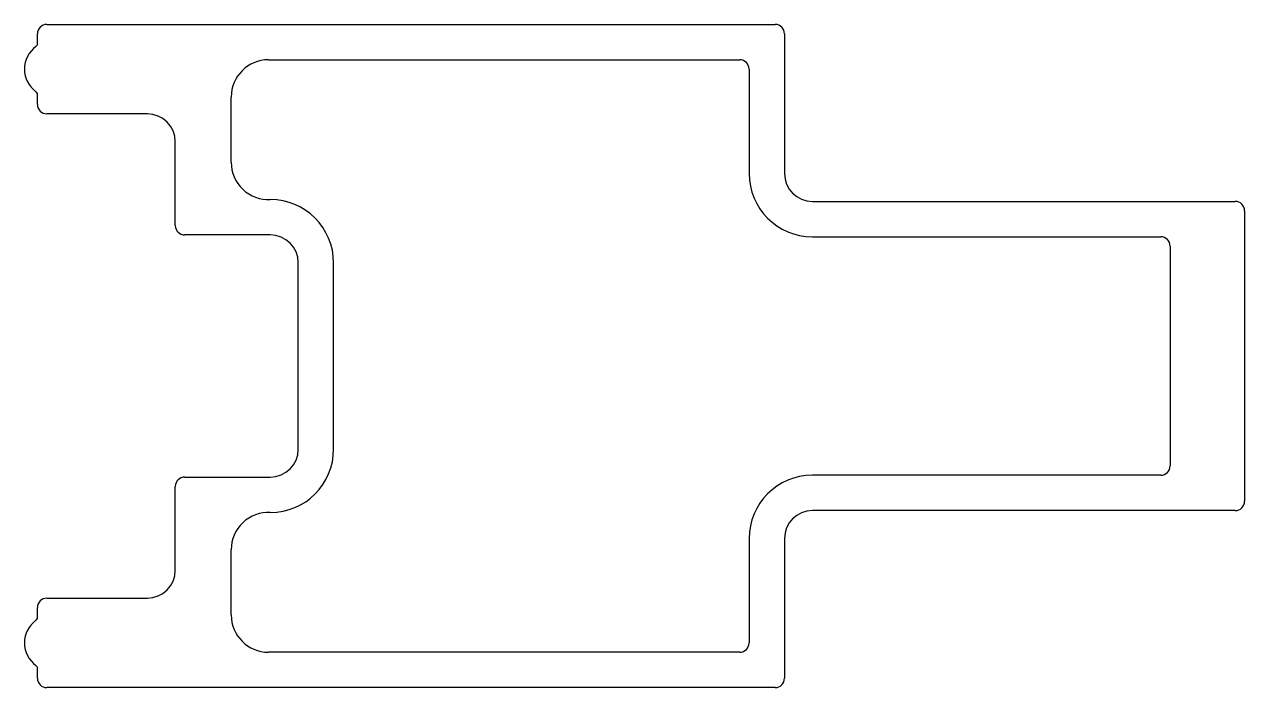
# Model space of a CAD drawing. Extents: x 1200.9 to 1266.4, y 1066.9 to 1102.5.
import ezdxf

# ---------------------------------------------------------------- set-up
doc = ezdxf.new("R2010")
doc.units = 0
doc.layers.get('0').update_dxf_attribs({"linetype": 'CONTINUOUS'})

msp = doc.modelspace()

# ---------------------------------------------------------------- linework, layer by layer
for p, q in [((1202.142, 1102.479), (1241.242, 1102.479)), ((1201.642, 1101.454), (1201.642, 1101.979)), ((1241.742, 1101.979), (1241.742, 1094.479)), ((1214.042, 1100.579), (1239.342, 1100.579)), ((1239.842, 1100.079), (1239.842, 1094.479)), ((1201.642, 1098.179), (1201.642, 1098.705)), ((1212.042, 1095.077), (1212.042, 1098.579)), ((1207.542, 1097.679), (1202.142, 1097.679)), ((1209.042, 1091.679), (1209.042, 1096.179)), ((1243.242, 1092.979), (1265.942, 1092.979)), ((1266.442, 1092.479), (1266.442, 1076.879)), ((1214.142, 1091.179), (1209.542, 1091.179)), ((1243.242, 1091.079), (1261.942, 1091.079)), ((1262.442, 1090.579), (1262.442, 1078.779)), ((1215.642, 1079.679), (1215.642, 1089.679)), ((1217.542, 1079.679), (1217.542, 1089.679)), ((1209.542, 1078.179), (1214.142, 1078.179)), ((1261.942, 1078.279), (1243.242, 1078.279)), ((1209.042, 1073.179), (1209.042, 1077.679)), ((1265.942, 1076.379), (1243.242, 1076.379)), ((1239.842, 1074.879), (1239.842, 1069.279)), ((1241.742, 1074.879), (1241.742, 1067.379)), ((1212.042, 1070.779), (1212.042, 1074.282)), ((1202.142, 1071.679), (1207.542, 1071.679)), ((1201.642, 1070.654), (1201.642, 1071.179)), ((1239.342, 1068.779), (1214.042, 1068.779)), ((1201.642, 1067.379), (1201.642, 1067.905)), ((1241.242, 1066.879), (1202.142, 1066.879))]:
    msp.add_line(p, q)
for centre, radius, start, end in [((1202.142, 1101.979), 0.5, 90, 180), ((1241.242, 1101.979), 0.5, 0, 90), ((1202.442, 1100.079), 1.5, 126.03188, 233.96812), ((1201.442, 1101.454), 0.2, 306.03188, 0), ((1214.042, 1098.579), 2, 90, 180), ((1239.342, 1100.079), 0.5, 0, 90), ((1201.442, 1098.705), 0.2, 0, 53.96812), ((1202.142, 1098.179), 0.5, 180, 270), ((1207.542, 1096.179), 1.5, 0, 90), ((1214.042, 1095.077), 2, 180, 272.86598), ((1243.242, 1094.479), 3.4, 180, 270), ((1243.242, 1094.479), 1.5, 180, 270), ((1214.142, 1089.679), 3.4, 0, 90), ((1265.942, 1092.479), 0.5, 0, 90), ((1209.542, 1091.679), 0.5, 180, 270), ((1214.142, 1089.679), 1.5, 0, 90), ((1261.942, 1090.579), 0.5, 0, 90), ((1214.142, 1079.679), 3.4, 270, 0), ((1214.142, 1079.679), 1.5, 270, 360), ((1209.542, 1077.679), 0.5, 90, 180), ((1243.242, 1074.879), 3.4, 90, 180), ((1261.942, 1078.779), 0.5, 270, 0), ((1265.942, 1076.879), 0.5, 270, 0), ((1214.042, 1074.282), 2, 87.13402, 180), ((1243.242, 1074.879), 1.5, 90, 180), ((1207.542, 1073.179), 1.5, 270, 0), ((1202.142, 1071.179), 0.5, 90, 180), ((1202.442, 1069.279), 1.5, 126.03188, 233.96812), ((1201.442, 1070.654), 0.2, 306.03188, 0), ((1214.042, 1070.779), 2, 180, 270), ((1239.342, 1069.279), 0.5, 270, 0), ((1201.442, 1067.905), 0.2, 0, 53.96812), ((1202.142, 1067.379), 0.5, 180, 270), ((1241.242, 1067.379), 0.5, 270, 0)]:
    msp.add_arc(centre, radius, start, end)

doc.saveas('drawing.dxf')
